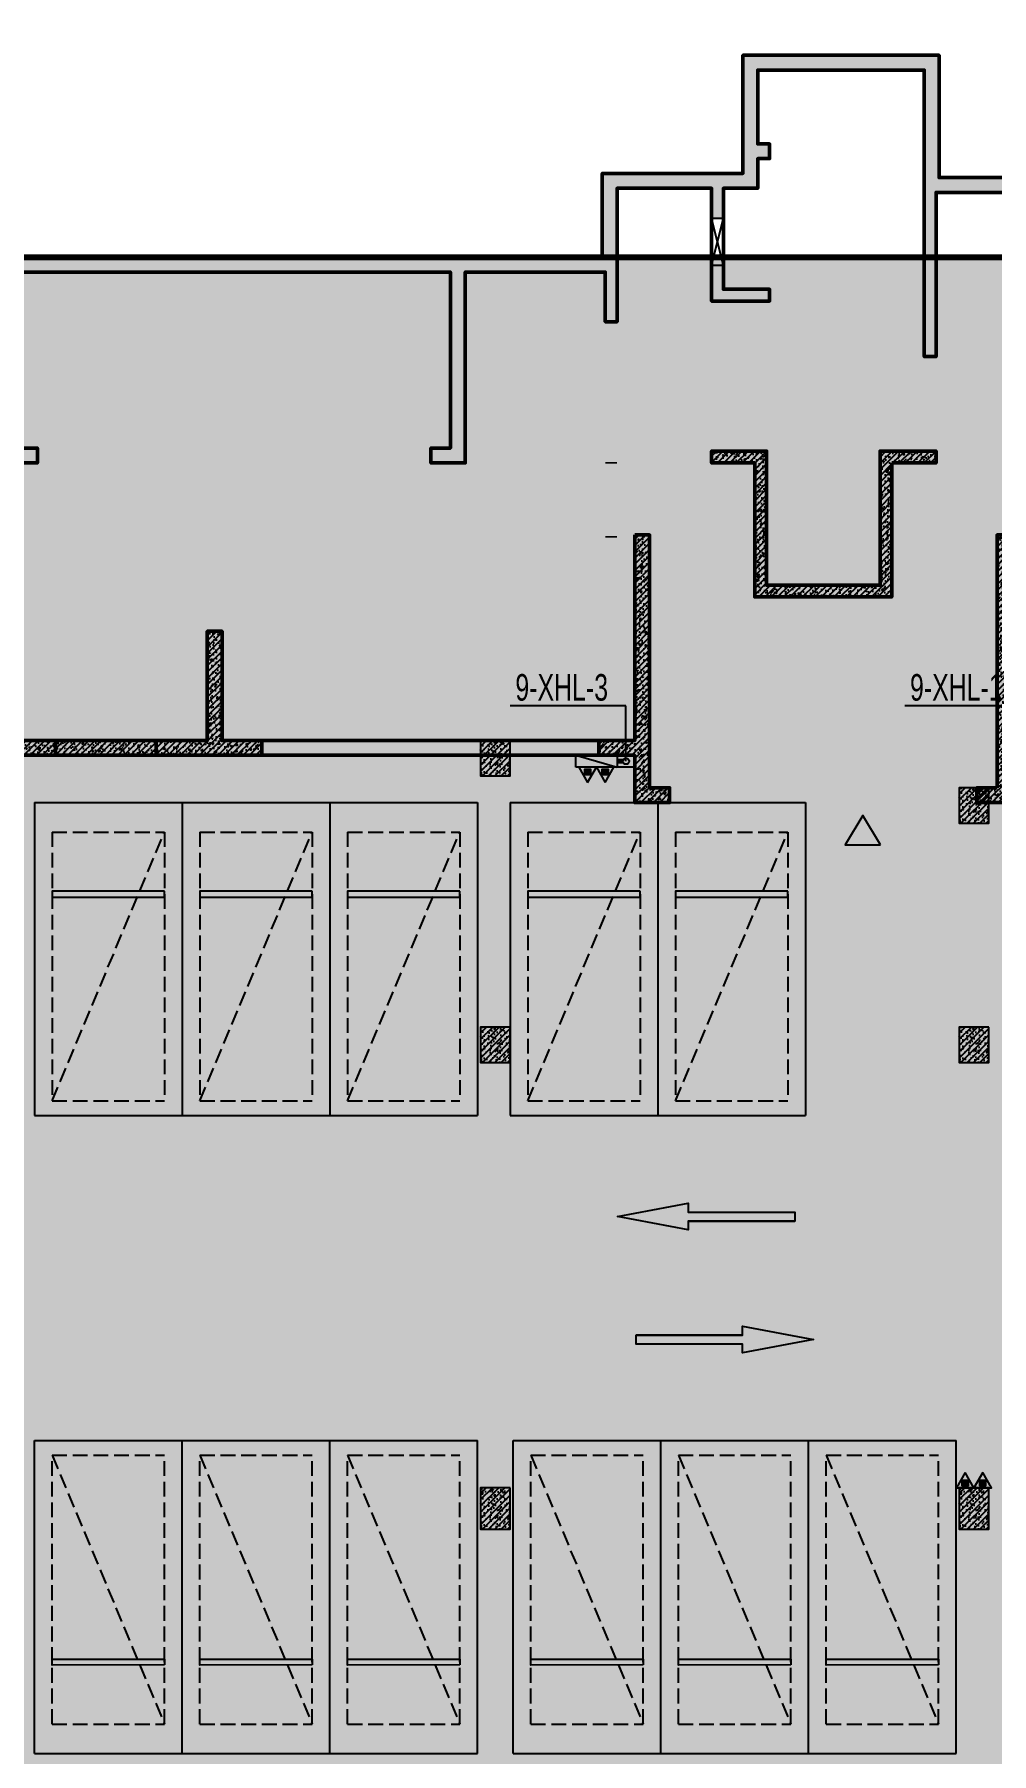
# Model space of a CAD drawing. Extents: x -1338203 to 1886333, y -530034 to 1031844.
# Drawn here: x 684905 to 701105, y -357747 to -328643 of the extents above; entities that cross this region are included whole.
import ezdxf

# ---------------------------------------------------------------- set-up
doc = ezdxf.new("R2010")
doc.units = 0
doc.header["$LTSCALE"] = 1000
doc.header["$MEASUREMENT"] = 0
doc.linetypes.add('A-001-平面B2$0$__DASH', pattern=[0.35, 0.25, -0.1])
for name, color, linetype in [('M13预留预埋-B2$0$0M-A-LD', 4, 'Continuous'), ('p-a-core', 1, 'Continuous'), ('p-a-regular', 5, 'Continuous'), ('S-13-柱墙B2_B1$0$0S-CW-HATCH', 251, 'Continuous'), ('S-13-柱墙B2_B1$0$0S-CW-HATCH-UP', 251, 'Continuous'), ('S-13-柱墙B2_B1$0$0S-S-HOLE', 55, 'Continuous'), ('S001地下二墙柱$0$S001地下二墙柱$0$0S-CC-LINE', 52, 'Continuous'), ('S001地下二墙柱$0$S001地下二墙柱$0$0S-CW-HATCH', 251, 'Continuous'), ('S001地下二墙柱$0$S001地下二墙柱$0$0S-CW-HATCH-UP', 251, 'Continuous'), ('中心线', 42, 'Continuous'), ('地面指向箭头', 7, 'Continuous'), ('负二层消火栓$0$负二层消火栓$0$0P-ACC-FH', 7, 'Continuous'), ('负二层消火栓$0$负二层消火栓$0$0P-DIM-FH', 3, 'Continuous'), ('负二层消火栓$0$负二层消火栓$0$0P-PIPE-FH', 1, 'Continuous'), ('负二层消火栓$0$负二层消火栓$0$0P-VPIPE-FH', 1, 'Continuous'), ('负二层消火栓$0$负二层消火栓$1$0P-EQUIP-FH', 7, 'Continuous')]:
    doc.layers.add(name, color=color, linetype=linetype)
doc.layers.add('p-a-regular-narrow', color=7, linetype='Continuous', true_color=0x9600ff)
doc.layers.add('p-h-walkable', color=7, linetype='Continuous', lineweight=70, true_color=0xf0f0f0)
doc.layers.add('S-13-柱墙B2_B1$0$0S-CW-LINE', color=7, linetype='Continuous', lineweight=50)
doc.styles.add('负二层消火栓$0$负二层消火栓$0$AAD-S', font='aad-s.shx', dxfattribs={"width": 0.7, "bigfont": 'aad-hztxt.shx'})
pattern_1 = [(45, (668506.606, -330656.82), (-53.03301, 53.03301), []), (50, (668506.6, -330656.82), (215.17805, -18.8256), [22.5, -247.5]), (355, (668506.6, -330656.82), (-41.6254, 225.6576), [18, -198]), (100.4514, (668524.54, -330658.39), (173.5528, 206.8319), [19.122, -210.3426]), (46.1842, (668506.6, -330596.82), (320.1723, -49.6557), [33.75, -371.25]), (96.6356, (668533.3, -330600.96), (280.3988, 292.2354), [28.683, -315.514]), (351.1842, (668506.6, -330596.82), (280.3986, 292.2356), [27, -297]), (21, (668536.6, -330611.82), (179.0721, -120.7857), [22.5, -247.5]), (326, (668536.6, -330611.82), (72.9946, 217.545), [18, -198]), (71.4514, (668551.53, -330621.88), (252.0668, 96.7591), [19.122, -210.3426]), (37.5, (668506.606, -330656.82), (3.64796, 99.86816), [0, -195.6, 0, -201, 0, -198.75]), (7.5, (668506.61, -330656.82), (78.92086, 118.3235), [0, -114.6, 0, -191.1, 0, -75.75]), (327.5, (668439.706, -330656.82), (160.14673, -6.76646), [0, -75, 0, -234, 0, -310.5]), (317.5, (668409.7, -330656.82), (174.95585, 30.0315), [0, -97.5, 0, -155.4, 0, -220.5])]

# ---------------------------------------------------------------- blocks, each defined once
blk = doc.blocks.new('M13预留预埋-B2')
at = {"layer": 'M13预留预埋-B2$0$0M-A-LD'}
for points in [[(26260, -6490, 0, 0, 0), (26260, -5240, 30, 30, 0), (26060, -5240, 0, 0, 0), (26060, -6490, 30, 30, 0), (26260, -6490, 30, 30, 0)], [(26810, -7310, 0, 0, 0), (28590, -7310, 30, 30, 0), (28590, -7510, 0, 0, 0), (26810, -7510, 30, 30, 0), (26810, -7310, 30, 30, 0)], [(30910, -7310, 0, 0, 0), (32690, -7310, 30, 30, 0), (32690, -7510, 0, 0, 0), (30910, -7510, 30, 30, 0), (30910, -7310, 30, 30, 0)]]:
    blk.add_lwpolyline(points, format="xyseb", dxfattribs=at)
blk = doc.blocks.new('M001-预留预埋B2')
blk.add_blockref('M13预留预埋-B2', (-97859, -167046))
blk = doc.blocks.new('负二层消火栓$0$负二层消火栓$1$$TwtSys$00000546')
h = blk.add_hatch()
h.set_pattern_fill('ANSI31', color=256, scale=200, style=0)
h.set_pattern_definition([(45, (-38543.802, -6670.83), (-17.67767, 17.67767), [])])
h.paths.add_polyline_path([(-65, 174), (65, 174), (65, 44), (-65, 44)])
for points in [[(0, 344), (-198, 0), (198, 0)], [(-65, 174), (65, 174), (65, 44), (-65, 44)]]:
    blk.add_lwpolyline(points, close=True)
blk = doc.blocks.new('负二层消火栓$0$负二层消火栓$0$$TwtSys$00000434')
for p, q in [((-0.5, 0.5), (-0.5, -0.5)), ((-0.5, -0.5), (0.5, 0.5)), ((0.5, 0.5), (-0.5, 0.5)), ((0.5, -0.5), (0.5, 0.5)), ((-0.5, -0.5), (0.5, -0.5))]:
    blk.add_line(p, q)
blk.add_solid([(0.5, -0.5), (0.5, 0.5), (-0.5, -0.5)])
blk = doc.blocks.new('负二层消火栓')
at = {"layer": '负二层消火栓$0$负二层消火栓$0$0P-ACC-FH'}
blk.add_lwpolyline([(-72298, -177436), (-72298, -177236), (-71299, -177236), (-71299, -177436)], close=True, dxfattribs=at)
at = {"layer": '负二层消火栓$0$负二层消火栓$0$0P-DIM-FH'}
for p, q in [((-71448, -176401, 800), (-73410, -176401, 800)), ((-71448, -177336, 800), (-71448, -176401, 800)), ((-64769, -176401), (-66731, -176401))]:
    blk.add_line(p, q, dxfattribs=at)
at = {"layer": '负二层消火栓$0$负二层消火栓$0$0P-PIPE-FH', "linetype": 'Continuous', "const_width": 82.5}
blk.add_lwpolyline([(-71501, -177336), (-71598, -177336)], dxfattribs=at)
at = {"layer": '负二层消火栓$0$负二层消火栓$0$0P-VPIPE-FH', "linetype": 'Continuous'}
blk.add_circle((-71448, -177336), 52.5, dxfattribs=at)
at = {"layer": '负二层消火栓$0$负二层消火栓$0$0P-ACC-FH', "xscale": -700, "yscale": 200, "zscale": 700, "rotation": 180}
blk.add_blockref('负二层消火栓$0$负二层消火栓$0$$TwtSys$00000434', (-71948, -177336), dxfattribs=at)
at = {"layer": '负二层消火栓$0$负二层消火栓$1$0P-EQUIP-FH', "xscale": 0.75, "yscale": 0.75, "zscale": 0.75, "rotation": 180}
for p in [(-72097, -177436, 800), (-71800, -177436, 800)]:
    blk.add_blockref('负二层消火栓$0$负二层消火栓$1$$TwtSys$00000546', p, dxfattribs=at)
at = {"layer": '负二层消火栓$0$负二层消火栓$1$0P-EQUIP-FH', "xscale": 0.75, "yscale": 0.75, "zscale": 0.75}
for p in [(-65708, -189636), (-65410, -189636)]:
    blk.add_blockref('负二层消火栓$0$负二层消火栓$1$$TwtSys$00000546', p, dxfattribs=at)
at = {"layer": '负二层消火栓$0$负二层消火栓$0$0P-DIM-FH', "color": 7, "style": '负二层消火栓$0$负二层消火栓$0$AAD-S', "width": 0.7}
for s, p in [('9-XHL-3', (-73320, -176311, 800)), ('9-XHL-1', (-66641, -176311))]:
    blk.add_text(s, height=450, dxfattribs=at).set_placement(p)
blk = doc.blocks.new('直行')
at = {"layer": '地面指向箭头'}
blk.add_hatch(color=251, dxfattribs=at).paths.add_polyline_path([(-29241, 4059962), (-29466, 4058762), (-29316, 4058762), (-29316, 4056961), (-29166, 4056961), (-29166, 4058762), (-29016, 4058762)])
at = {"layer": '地面指向箭头', "color": 251}
blk.add_lwpolyline([(-29316, 4058762), (-29316, 4056961), (-29316, 4058762), (-29316, 4058762), (-29466, 4058762), (-29241, 4059962), (-29016, 4058762), (-29166, 4058762), (-29166, 4056961), (-29316, 4056961), (-29316, 4056961)], dxfattribs=at)
blk = doc.blocks.new('A$C3d42903c')
at = {"layer": '中心线', "color": 251, "const_width": 150}
for points in [[(270849, 179542), (272849, 179542)], [(274849, 179542), (276849, 179542)], [(278849, 179542), (280849, 179542)], [(282849, 179542), (284849, 179542)], [(286544, 179542), (288544, 179542)]]:
    blk.add_lwpolyline(points, dxfattribs=at)
at = {"layer": '地面指向箭头', "color": 251}
for p, rotation in [((4342088, 209824), 90), ((-3774518, 149260), 270)]:
    blk.add_blockref('直行', p, dxfattribs=dict(at, rotation=rotation))
blk = doc.blocks.new('A$Cb720460c')
at = {"layer": '地面指向箭头'}
h = blk.add_hatch(color=251, dxfattribs=at)
h.dxf.hatch_style = 1
h.paths.add_polyline_path([(286580, 186874), (286280, 187374), (285980, 186874)])
at = {"layer": '地面指向箭头', "color": 251, "flags": 128}
blk.add_lwpolyline([(286580, 186874), (286280, 187374), (285980, 186874), (286580, 186874)], dxfattribs=at)

msp = doc.modelspace()

# ---------------------------------------------------------------- hatches: boundary and pattern name
at = {"layer": 'p-h-walkable', "ltscale": 0.002}
h = msp.add_hatch(color=256, dxfattribs=at)
h.dxf.hatch_style = 1
h.paths.add_polyline_path([(728556.4, -320761.3), (728556.4, -348211.5), (746356.3, -348211.5), (750916.3, -338175), (842896.3, -338175), (843211.3, -349155), (839116.3, -349155), (839116.3, -377051.5), (864906.4, -377051.5), (864906.4, -390806.6), (875856.3, -395571.5), (875856.3, -404751.5), (834560.3, -404751.5), (839142.7, -442064.3), (869465.2, -438340.4), (871163.2, -452166.5), (873704.1, -451854.5), (877328.6, -464960.4), (761876, -479139.1), (761132.9, -468418.3), (764950.6, -465209), (763252.8, -451384.3), (799242.4, -446964.4), (793807.3, -404751.5), (750756.3, -404751.5), (751556.3, -388855), (648066.6, -388604.4), (648066.6, -380374.4), (641016.6, -380374.4), (641512.3, -365348.2), (660006.6, -364574.4), (660306.6, -340846.8), (656406.6, -340846.8), (656406.6, -336396.8), (656656.4, -340532.4), (656406.4, -332417.4), (712156.4, -332417.4), (712080.9, -320761.3)])
at = {"layer": 'S-13-柱墙B2_B1$0$0S-CW-HATCH'}
h = msp.add_hatch(color=256, dxfattribs=at)
h.dxf.hatch_style = 1
h.paths.add_polyline_path([(656656.6, -339996.9), (656406.6, -339996.9), (656406.6, -340846.8), (660806.6, -340846.8), (660806.6, -340596.8), (660131.6, -340596.8), (660131.6, -338746.8), (659881.6, -338746.8), (659881.6, -340596.8), (656656.6, -340596.8)])
h.paths.add_polyline_path([(706116.4, -332416.8), (706116.4, -332666.8), (711906.6, -332666.8), (711906.6, -335646.8), (711556.6, -335646.8), (711556.6, -335896.8), (711906.6, -335896.8), (711906.6, -340846.8), (712156.6, -340846.8), (712156.6, -332416.8)])
h.paths.add_polyline_path([(696566.6, -332556.8), (696366.6, -332556.8), (696366.6, -333156.8), (697346.6, -333156.8), (697346.6, -332956.8), (696566.6, -332956.8)], flags=17)
h.paths.add_polyline_path([(696366.6, -331756.8), (696566.6, -331756.8), (696566.6, -331246.8), (697146.6, -331246.8), (697146.6, -330746.8), (697346.6, -330746.8), (697346.6, -330496.8), (697146.6, -330496.8), (697146.6, -329246.8), (699966.6, -329246.8), (699966.6, -334096.8), (700166.6, -334096.8), (700166.6, -331316.8), (701746.6, -331316.8), (701746.6, -333506.8), (701946.6, -333506.8), (701946.6, -332666.8), (704316.6, -332666.8), (704316.6, -335896.8), (704896.6, -335896.8), (704896.6, -335646.8), (704566.6, -335646.8), (704566.6, -332666.8), (705416.4, -332666.8), (705416.4, -332416.8), (701996.6, -332416.8), (701996.6, -331066.8), (700216.6, -331066.8), (700216.6, -328996.8), (696896.6, -328996.8), (696896.6, -330996.8), (694516.6, -330996.8), (694516.6, -332416.8), (683357.1, -332416.8), (683357.1, -332666.8), (683956.6, -332666.8), (683956.6, -335646.8), (683606.6, -335646.8), (683606.6, -335896.8), (684206.6, -335896.8), (684206.6, -332666.8), (684356.6, -332666.8), (684356.6, -335896.8), (684956.6, -335896.8), (684956.6, -335646.8), (684606.6, -335646.8), (684606.6, -332666.8), (691946.6, -332666.8), (691946.6, -335646.8), (691616.6, -335646.8), (691616.6, -335896.8), (692196.6, -335896.8), (692196.6, -332666.8), (694566.6, -332666.8), (694566.6, -333506.8), (694766.6, -333506.8), (694766.6, -331246.8), (696366.6, -331246.8)])
h.paths.add_polyline_path([(671996.6, -331756.8), (672196.6, -331756.8), (672196.6, -331246.8), (673796.6, -331246.8), (673796.6, -333506.8), (673996.6, -333506.8), (673996.6, -332666.8), (676366.6, -332666.8), (676366.6, -335896.8), (676946.6, -335896.8), (676946.6, -335646.8), (676616.6, -335646.8), (676616.6, -332666.8), (682557.1, -332666.8), (682557.1, -332416.8), (674046.6, -332416.8), (674046.6, -330996.8), (671666.6, -330996.8), (671666.6, -328996.8), (668346.6, -328996.8), (668346.6, -331066.8), (666566.6, -331066.8), (666566.6, -332416.8), (656406.6, -332416.8), (656406.6, -338896.9), (656656.6, -338896.9), (656656.6, -335896.8), (657006.6, -335896.8), (657006.6, -335646.8), (656656.6, -335646.8), (656656.6, -332666.8), (663996.6, -332666.8), (663996.6, -335646.8), (663666.6, -335646.8), (663666.6, -335896.8), (664246.6, -335896.8), (664246.6, -332666.8), (666616.6, -332666.8), (666616.6, -333506.8), (666816.6, -333506.8), (666816.6, -331316.8), (668396.6, -331316.8), (668396.6, -334096.8), (668596.6, -334096.8), (668596.6, -329246.8), (671416.6, -329246.8), (671416.6, -330496.8), (671216.6, -330496.8), (671216.6, -330746.8), (671416.6, -330746.8), (671416.6, -331246.8), (671996.6, -331246.8)])
h.paths.add_polyline_path([(672196.6, -332556.8), (671996.6, -332556.8), (671996.6, -332956.8), (671216.6, -332956.8), (671216.6, -333156.8), (672196.6, -333156.8)], flags=17)
h = msp.add_hatch(color=256, dxfattribs=at)
h.dxf.hatch_style = 1
h.paths.add_polyline_path([(699416.6, -335896.8), (700166.6, -335896.8), (700166.6, -335696.8), (699216.6, -335696.8), (699216.6, -337966.8), (697296.6, -337966.8), (697296.6, -335696.8), (696366.6, -335696.8), (696366.6, -335896.8), (697096.6, -335896.8), (697096.6, -338166.8), (699416.6, -338166.8)])
h = msp.add_hatch(color=256, dxfattribs=at)
h.dxf.hatch_style = 1
h.paths.add_polyline_path([(695066.6, -337116.8), (695066.6, -340596.8), (694457.3, -340596.8), (694457.3, -340846.8), (695066.6, -340846.8), (695066.6, -341646.8), (695656.6, -341646.8), (695656.6, -341396.8), (695316.6, -341396.8), (695316.6, -337116.8)])
h = msp.add_hatch(color=256, dxfattribs=at)
h.dxf.hatch_style = 1
h.paths.add_polyline_path([(701196.6, -341396.8), (700856.6, -341396.8), (700856.6, -341646.8), (701446.6, -341646.8), (701446.6, -340846.8), (702056.6, -340846.8), (702056.6, -340596.8), (701446.6, -340596.8), (701446.6, -337116.8), (701196.6, -337116.8)])
h = msp.add_hatch(color=256, dxfattribs=at)
h.dxf.hatch_style = 1
h.paths.add_polyline_path([(685261.6, -340596.8), (684606.6, -340596.8), (684606.6, -338266.8), (684356.6, -338266.8), (684356.6, -340596.8), (684206.6, -340596.8), (684206.6, -338266.8), (683956.6, -338266.8), (683956.6, -340596.8), (683306.6, -340596.8), (683306.6, -340846.8), (685261.6, -340846.8)])
h = msp.add_hatch(color=256, dxfattribs=at)
h.dxf.hatch_style = 1
h.paths.add_polyline_path([(686966.6, -340596.8), (687831.6, -340596.8), (687831.6, -338746.8), (688081.6, -338746.8), (688081.6, -340596.8), (688756.6, -340596.8), (688756.6, -340846.8), (686966.6, -340846.8)])
h = msp.add_hatch(color=256, dxfattribs=at)
h.dxf.hatch_style = 1
h.paths.add_polyline_path([(685261.6, -340596.8), (686966.6, -340596.8), (686966.6, -340846.8), (685261.6, -340846.8)])
h = msp.add_hatch(color=256, dxfattribs=at)
h.dxf.hatch_style = 1
h.paths.add_polyline_path([(688756.6, -340596.8), (694457.3, -340596.8), (694457.3, -340846.8), (688756.6, -340846.8)])
at = {"layer": 'S-13-柱墙B2_B1$0$0S-CW-HATCH-UP'}
h = msp.add_hatch(dxfattribs=at)
h.set_pattern_fill('钢筋混凝土', color=256, scale=30)
h.set_pattern_definition([(45, (668506.606, -330656.82), (-53.03301, 53.03301), []), (50, (668506.6, -330656.82), (215.17805, -18.82564), [22.5, -247.5]), (355, (668506.6, -330656.82), (-41.6254, 225.6576), [18, -198]), (100.4514, (668524.54, -330658.39), (173.5528, 206.8319), [19.1221, -210.3426]), (46.1842, (668506.6, -330596.82), (320.1723, -49.6557), [33.75, -371.25]), (96.6356, (668533.3, -330600.96), (280.3988, 292.2354), [28.683, -315.514]), (351.1842, (668506.6, -330596.82), (280.3986, 292.2356), [27, -297]), (21, (668536.6, -330611.82), (179.0721, -120.7857), [22.5, -247.5]), (326, (668536.6, -330611.82), (72.9946, 217.545), [18, -198]), (71.4514, (668551.53, -330621.88), (252.0668, 96.75915), [19.1221, -210.3426]), (37.5, (668506.606, -330656.82), (3.64796, 99.86816), [0, -195.6, 0, -201, 0, -198.75]), (7.5, (668506.61, -330656.82), (78.92086, 118.32351), [0, -114.6, 0, -191.1, 0, -75.75]), (327.5, (668439.706, -330656.82), (160.14673, -6.76646), [0, -75, 0, -234, 0, -310.5]), (317.5, (668409.7, -330656.82), (174.95585, 30.0315), [0, -97.5, 0, -155.4, 0, -220.5])])
h.paths.add_polyline_path([(656656.6, -339996.9), (656406.6, -339996.9), (656406.6, -340846.8), (660806.6, -340846.8), (660806.6, -340596.8), (660131.6, -340596.8), (660131.6, -338746.8), (659881.6, -338746.8), (659881.6, -340596.8), (656656.6, -340596.8)])
h.paths.add_polyline_path([(706116.4, -332416.8), (706116.4, -332666.8), (711906.6, -332666.8), (711906.6, -335646.8), (711556.6, -335646.8), (711556.6, -335896.8), (711906.6, -335896.8), (711906.6, -340846.8), (712156.6, -340846.8), (712156.6, -332416.8)])
h.paths.add_polyline_path([(696566.6, -332556.8), (696366.6, -332556.8), (696366.6, -333156.8), (697346.6, -333156.8), (697346.6, -332956.8), (696566.6, -332956.8)], flags=17)
h.paths.add_polyline_path([(696366.6, -331756.8), (696566.6, -331756.8), (696566.6, -331246.8), (697146.6, -331246.8), (697146.6, -330746.8), (697346.6, -330746.8), (697346.6, -330496.8), (697146.6, -330496.8), (697146.6, -329246.8), (699966.6, -329246.8), (699966.6, -334096.8), (700166.6, -334096.8), (700166.6, -331316.8), (701746.6, -331316.8), (701746.6, -333506.8), (701946.6, -333506.8), (701946.6, -332666.8), (704316.6, -332666.8), (704316.6, -335896.8), (704896.6, -335896.8), (704896.6, -335646.8), (704566.6, -335646.8), (704566.6, -332666.8), (705416.4, -332666.8), (705416.4, -332416.8), (701996.6, -332416.8), (701996.6, -331066.8), (700216.6, -331066.8), (700216.6, -328996.8), (696896.6, -328996.8), (696896.6, -330996.8), (694516.6, -330996.8), (694516.6, -332416.8), (683357.1, -332416.8), (683357.1, -332666.8), (683956.6, -332666.8), (683956.6, -335646.8), (683606.6, -335646.8), (683606.6, -335896.8), (684206.6, -335896.8), (684206.6, -332666.8), (684356.6, -332666.8), (684356.6, -335896.8), (684956.6, -335896.8), (684956.6, -335646.8), (684606.6, -335646.8), (684606.6, -332666.8), (691946.6, -332666.8), (691946.6, -335646.8), (691616.6, -335646.8), (691616.6, -335896.8), (692196.6, -335896.8), (692196.6, -332666.8), (694566.6, -332666.8), (694566.6, -333506.8), (694766.6, -333506.8), (694766.6, -331246.8), (696366.6, -331246.8)])
h.paths.add_polyline_path([(671996.6, -331756.8), (672196.6, -331756.8), (672196.6, -331246.8), (673796.6, -331246.8), (673796.6, -333506.8), (673996.6, -333506.8), (673996.6, -332666.8), (676366.6, -332666.8), (676366.6, -335896.8), (676946.6, -335896.8), (676946.6, -335646.8), (676616.6, -335646.8), (676616.6, -332666.8), (682557.1, -332666.8), (682557.1, -332416.8), (674046.6, -332416.8), (674046.6, -330996.8), (671666.6, -330996.8), (671666.6, -328996.8), (668346.6, -328996.8), (668346.6, -331066.8), (666566.6, -331066.8), (666566.6, -332416.8), (656406.6, -332416.8), (656406.6, -338896.9), (656656.6, -338896.9), (656656.6, -335896.8), (657006.6, -335896.8), (657006.6, -335646.8), (656656.6, -335646.8), (656656.6, -332666.8), (663996.6, -332666.8), (663996.6, -335646.8), (663666.6, -335646.8), (663666.6, -335896.8), (664246.6, -335896.8), (664246.6, -332666.8), (666616.6, -332666.8), (666616.6, -333506.8), (666816.6, -333506.8), (666816.6, -331316.8), (668396.6, -331316.8), (668396.6, -334096.8), (668596.6, -334096.8), (668596.6, -329246.8), (671416.6, -329246.8), (671416.6, -330496.8), (671216.6, -330496.8), (671216.6, -330746.8), (671416.6, -330746.8), (671416.6, -331246.8), (671996.6, -331246.8)])
h.paths.add_polyline_path([(672196.6, -332556.8), (671996.6, -332556.8), (671996.6, -332956.8), (671216.6, -332956.8), (671216.6, -333156.8), (672196.6, -333156.8)], flags=17)
h = msp.add_hatch(dxfattribs=at)
h.set_pattern_fill('钢筋混凝土', color=256, scale=30)
h.set_pattern_definition(pattern_1)
h.paths.add_polyline_path([(699416.6, -335896.8), (700166.6, -335896.8), (700166.6, -335696.8), (699216.6, -335696.8), (699216.6, -337966.8), (697296.6, -337966.8), (697296.6, -335696.8), (696366.6, -335696.8), (696366.6, -335896.8), (697096.6, -335896.8), (697096.6, -338166.8), (699416.6, -338166.8)])
h = msp.add_hatch(dxfattribs=at)
h.set_pattern_fill('钢筋混凝土', color=256, scale=30)
h.set_pattern_definition(pattern_1)
h.paths.add_polyline_path([(695066.6, -337116.8), (695066.6, -340596.8), (694457.3, -340596.8), (694457.3, -340846.8), (695066.6, -340846.8), (695066.6, -341646.8), (695656.6, -341646.8), (695656.6, -341396.8), (695316.6, -341396.8), (695316.6, -337116.8)])
h = msp.add_hatch(dxfattribs=at)
h.set_pattern_fill('钢筋混凝土', color=256, scale=30)
h.set_pattern_definition(pattern_1)
h.paths.add_polyline_path([(701196.6, -341396.8), (700856.6, -341396.8), (700856.6, -341646.8), (701446.6, -341646.8), (701446.6, -340846.8), (702056.6, -340846.8), (702056.6, -340596.8), (701446.6, -340596.8), (701446.6, -337116.8), (701196.6, -337116.8)])
h = msp.add_hatch(dxfattribs=at)
h.set_pattern_fill('钢筋混凝土', color=256, scale=30)
h.set_pattern_definition(pattern_1)
h.paths.add_polyline_path([(685261.6, -340596.8), (684606.6, -340596.8), (684606.6, -338266.8), (684356.6, -338266.8), (684356.6, -340596.8), (684206.6, -340596.8), (684206.6, -338266.8), (683956.6, -338266.8), (683956.6, -340596.8), (683306.6, -340596.8), (683306.6, -340846.8), (685261.6, -340846.8)])
h = msp.add_hatch(dxfattribs=at)
h.set_pattern_fill('钢筋混凝土', color=256, scale=30)
h.set_pattern_definition(pattern_1)
h.paths.add_polyline_path([(686966.6, -340596.8), (687831.6, -340596.8), (687831.6, -338746.8), (688081.6, -338746.8), (688081.6, -340596.8), (688756.6, -340596.8), (688756.6, -340846.8), (686966.6, -340846.8)])
h = msp.add_hatch(dxfattribs=at)
h.set_pattern_fill('钢筋混凝土', color=256, scale=30)
h.set_pattern_definition(pattern_1)
h.paths.add_polyline_path([(685261.6, -340596.8), (686966.6, -340596.8), (686966.6, -340846.8), (685261.6, -340846.8)])
h = msp.add_hatch(dxfattribs=at)
h.set_pattern_fill('钢筋混凝土', color=256, scale=30)
h.set_pattern_definition(pattern_1)
h.paths.add_polyline_path([(688756.6, -340596.8), (694457.3, -340596.8), (694457.3, -340846.8), (688756.6, -340846.8)])
at = {"layer": 'S001地下二墙柱$0$S001地下二墙柱$0$0S-CW-HATCH'}
h = msp.add_hatch(color=256, dxfattribs=at)
h.dxf.hatch_style = 1
h.paths.add_polyline_path([(692956.6, -340596.8), (692456.6, -340596.8), (692456.6, -341196.8), (692956.6, -341196.8)])
h = msp.add_hatch(color=256, dxfattribs=at)
h.dxf.hatch_style = 1
h.paths.add_polyline_path([(701056.6, -341396.8), (700556.6, -341396.8), (700556.6, -341996.8), (701056.6, -341996.8)])
h = msp.add_hatch(color=256, dxfattribs=at)
h.dxf.hatch_style = 1
h.paths.add_polyline_path([(692956.6, -345446.8), (692456.6, -345446.8), (692456.6, -346046.8), (692956.6, -346046.8)])
h = msp.add_hatch(color=256, dxfattribs=at)
h.dxf.hatch_style = 1
h.paths.add_polyline_path([(701056.6, -345446.8), (700556.6, -345446.8), (700556.6, -346046.8), (701056.6, -346046.8)])
h = msp.add_hatch(color=256, dxfattribs=at)
h.dxf.hatch_style = 1
h.paths.add_polyline_path([(692956.6, -353246.8), (692456.6, -353246.8), (692456.6, -353946.8), (692956.6, -353946.8)])
h = msp.add_hatch(color=256, dxfattribs=at)
h.dxf.hatch_style = 1
h.paths.add_polyline_path([(701056.6, -353246.8), (700556.6, -353246.8), (700556.6, -353946.8), (701056.6, -353946.8)])
at = {"layer": 'S001地下二墙柱$0$S001地下二墙柱$0$0S-CW-HATCH-UP'}
h = msp.add_hatch(dxfattribs=at)
h.set_pattern_fill('钢筋混凝土', color=256, scale=30)
h.set_pattern_definition([(45, (725267.34, -331645.09), (-53.03301, 53.03301), []), (50, (725267.34, -331645.09), (215.1781, -18.8256), [22.5, -247.5]), (355, (725267.34, -331645.1), (-41.6254, 225.6576), [18, -198]), (100.4514, (725285.27, -331646.66), (173.5528, 206.8319), [19.122, -210.3426]), (46.1842, (725267.34, -331585.1), (320.1723, -49.6557), [33.75, -371.25]), (96.6356, (725294.02, -331589.23), (280.3988, 292.2354), [28.683, -315.514]), (351.1842, (725267.34, -331585.1), (280.3986, 292.2356), [27, -297]), (21, (725297.34, -331600.09), (179.0721, -120.7857), [22.5, -247.5]), (326, (725297.34, -331600.1), (72.9946, 217.545), [18, -198]), (71.4514, (725312.26, -331610.16), (252.0668, 96.7591), [19.122, -210.3426]), (37.5, (725267.34, -331645.09), (3.64796, 99.86816), [0, -195.6, 0, -201, 0, -198.75]), (7.5, (725267.34, -331645.09), (78.92086, 118.3235), [0, -114.6, 0, -191.1, 0, -75.75]), (327.5, (725200.44, -331645.09), (160.14673, -6.76646), [0, -75, 0, -234, 0, -310.5]), (317.5, (725170.44, -331645.09), (174.95585, 30.0315), [0, -97.5, 0, -155.4, 0, -220.5])])
h.paths.add_polyline_path([(692956.6, -340596.8), (692456.6, -340596.8), (692456.6, -341196.8), (692956.6, -341196.8)])
h = msp.add_hatch(dxfattribs=at)
h.set_pattern_fill('钢筋混凝土', color=256, scale=30)
h.set_pattern_definition([(45, (733367.34, -332445.09), (-53.03301, 53.03301), []), (50, (733367.34, -332445.09), (215.1781, -18.8256), [22.5, -247.5]), (355, (733367.34, -332445.1), (-41.6254, 225.6576), [18, -198]), (100.4514, (733385.27, -332446.66), (173.5528, 206.8319), [19.122, -210.3426]), (46.1842, (733367.34, -332385.1), (320.1723, -49.6557), [33.75, -371.25]), (96.6356, (733394.02, -332389.23), (280.3988, 292.2354), [28.683, -315.514]), (351.1842, (733367.34, -332385.1), (280.3986, 292.2356), [27, -297]), (21, (733397.34, -332400.09), (179.0721, -120.7857), [22.5, -247.5]), (326, (733397.34, -332400.1), (72.9946, 217.545), [18, -198]), (71.4514, (733412.26, -332410.16), (252.0668, 96.7591), [19.122, -210.3426]), (37.5, (733367.34, -332445.09), (3.64796, 99.86816), [0, -195.6, 0, -201, 0, -198.75]), (7.5, (733367.34, -332445.09), (78.92086, 118.3235), [0, -114.6, 0, -191.1, 0, -75.75]), (327.5, (733300.44, -332445.09), (160.14673, -6.76646), [0, -75, 0, -234, 0, -310.5]), (317.5, (733270.44, -332445.09), (174.95585, 30.0315), [0, -97.5, 0, -155.4, 0, -220.5])])
h.paths.add_polyline_path([(701056.6, -341396.8), (700556.6, -341396.8), (700556.6, -341996.8), (701056.6, -341996.8)])
h = msp.add_hatch(dxfattribs=at)
h.set_pattern_fill('钢筋混凝土', color=256, scale=30)
h.set_pattern_definition([(45, (725267.34, -336495.09), (-53.03301, 53.03301), []), (50, (725267.34, -336495.09), (215.1781, -18.8256), [22.5, -247.5]), (355, (725267.34, -336495.1), (-41.6254, 225.6576), [18, -198]), (100.4514, (725285.27, -336496.66), (173.5528, 206.8319), [19.122, -210.3426]), (46.1842, (725267.34, -336435.1), (320.1723, -49.6557), [33.75, -371.25]), (96.6356, (725294.02, -336439.23), (280.3988, 292.2354), [28.683, -315.514]), (351.1842, (725267.34, -336435.1), (280.3986, 292.2356), [27, -297]), (21, (725297.34, -336450.09), (179.0721, -120.7857), [22.5, -247.5]), (326, (725297.34, -336450.1), (72.9946, 217.545), [18, -198]), (71.4514, (725312.26, -336460.16), (252.0668, 96.7591), [19.122, -210.3426]), (37.5, (725267.34, -336495.09), (3.64796, 99.86816), [0, -195.6, 0, -201, 0, -198.75]), (7.5, (725267.34, -336495.09), (78.92086, 118.3235), [0, -114.6, 0, -191.1, 0, -75.75]), (327.5, (725200.44, -336495.09), (160.14673, -6.76646), [0, -75, 0, -234, 0, -310.5]), (317.5, (725170.44, -336495.09), (174.95585, 30.0315), [0, -97.5, 0, -155.4, 0, -220.5])])
h.paths.add_polyline_path([(692956.6, -345446.8), (692456.6, -345446.8), (692456.6, -346046.8), (692956.6, -346046.8)])
h = msp.add_hatch(dxfattribs=at)
h.set_pattern_fill('钢筋混凝土', color=256, scale=30)
h.set_pattern_definition([(45, (733367.34, -336495.09), (-53.03301, 53.03301), []), (50, (733367.34, -336495.09), (215.1781, -18.8256), [22.5, -247.5]), (355, (733367.34, -336495.1), (-41.6254, 225.6576), [18, -198]), (100.4514, (733385.27, -336496.66), (173.5528, 206.8319), [19.122, -210.3426]), (46.1842, (733367.34, -336435.1), (320.1723, -49.6557), [33.75, -371.25]), (96.6356, (733394.02, -336439.23), (280.3988, 292.2354), [28.683, -315.514]), (351.1842, (733367.34, -336435.1), (280.3986, 292.2356), [27, -297]), (21, (733397.34, -336450.09), (179.0721, -120.7857), [22.5, -247.5]), (326, (733397.34, -336450.1), (72.9946, 217.545), [18, -198]), (71.4514, (733412.26, -336460.16), (252.0668, 96.7591), [19.122, -210.3426]), (37.5, (733367.34, -336495.09), (3.64796, 99.86816), [0, -195.6, 0, -201, 0, -198.75]), (7.5, (733367.34, -336495.09), (78.92086, 118.3235), [0, -114.6, 0, -191.1, 0, -75.75]), (327.5, (733300.44, -336495.09), (160.14673, -6.76646), [0, -75, 0, -234, 0, -310.5]), (317.5, (733270.44, -336495.09), (174.95585, 30.0315), [0, -97.5, 0, -155.4, 0, -220.5])])
h.paths.add_polyline_path([(701056.6, -345446.8), (700556.6, -345446.8), (700556.6, -346046.8), (701056.6, -346046.8)])
h = msp.add_hatch(dxfattribs=at)
h.set_pattern_fill('钢筋混凝土', color=256, scale=30)
h.set_pattern_definition([(45, (725267.34, -344395.09), (-53.03301, 53.03301), []), (50, (725267.34, -344395.09), (215.1781, -18.8256), [22.5, -247.5]), (355, (725267.34, -344395.1), (-41.6254, 225.6576), [18, -198]), (100.4514, (725285.27, -344396.66), (173.5528, 206.8319), [19.122, -210.3426]), (46.1842, (725267.34, -344335.1), (320.1723, -49.6557), [33.75, -371.25]), (96.6356, (725294.02, -344339.23), (280.3988, 292.2354), [28.683, -315.514]), (351.1842, (725267.34, -344335.1), (280.3986, 292.2356), [27, -297]), (21, (725297.34, -344350.09), (179.0721, -120.7857), [22.5, -247.5]), (326, (725297.34, -344350.1), (72.9946, 217.545), [18, -198]), (71.4514, (725312.26, -344360.16), (252.0668, 96.7591), [19.122, -210.3426]), (37.5, (725267.34, -344395.09), (3.64796, 99.86816), [0, -195.6, 0, -201, 0, -198.75]), (7.5, (725267.34, -344395.09), (78.92086, 118.3235), [0, -114.6, 0, -191.1, 0, -75.75]), (327.5, (725200.44, -344395.09), (160.14673, -6.76646), [0, -75, 0, -234, 0, -310.5]), (317.5, (725170.44, -344395.09), (174.95585, 30.0315), [0, -97.5, 0, -155.4, 0, -220.5])])
h.paths.add_polyline_path([(692956.6, -353246.8), (692456.6, -353246.8), (692456.6, -353946.8), (692956.6, -353946.8)])
h = msp.add_hatch(dxfattribs=at)
h.set_pattern_fill('钢筋混凝土', color=256, scale=30)
h.set_pattern_definition([(45, (733367.34, -344395.09), (-53.03301, 53.03301), []), (50, (733367.34, -344395.09), (215.1781, -18.8256), [22.5, -247.5]), (355, (733367.34, -344395.1), (-41.6254, 225.6576), [18, -198]), (100.4514, (733385.27, -344396.66), (173.5528, 206.8319), [19.122, -210.3426]), (46.1842, (733367.34, -344335.1), (320.1723, -49.6557), [33.75, -371.25]), (96.6356, (733394.02, -344339.23), (280.3988, 292.2354), [28.683, -315.514]), (351.1842, (733367.34, -344335.1), (280.3986, 292.2356), [27, -297]), (21, (733397.34, -344350.09), (179.0721, -120.7857), [22.5, -247.5]), (326, (733397.34, -344350.1), (72.9946, 217.545), [18, -198]), (71.4514, (733412.26, -344360.16), (252.0668, 96.7591), [19.122, -210.3426]), (37.5, (733367.34, -344395.09), (3.64796, 99.86816), [0, -195.6, 0, -201, 0, -198.75]), (7.5, (733367.34, -344395.09), (78.92086, 118.3235), [0, -114.6, 0, -191.1, 0, -75.75]), (327.5, (733300.44, -344395.09), (160.14673, -6.76646), [0, -75, 0, -234, 0, -310.5]), (317.5, (733270.44, -344395.09), (174.95585, 30.0315), [0, -97.5, 0, -155.4, 0, -220.5])])
h.paths.add_polyline_path([(701056.6, -353246.8), (700556.6, -353246.8), (700556.6, -353946.8), (701056.6, -353946.8)])

# ---------------------------------------------------------------- linework, layer by layer
for p, q in [((684906.9, -341646.5), (684906.4, -346946.5)), ((684906.9, -341646.5), (687406.9, -341646.8)), ((687406.9, -341646.5), (687406.4, -346946.5)), ((687406.9, -341646.8), (687406.4, -346946.8)), ((687406.9, -341646.5), (689906.9, -341646.8)), ((689906.9, -341646.5), (689906.4, -346946.5)), ((689906.9, -341646.8), (689906.4, -346946.8)), ((689906.9, -341646.5), (692406.9, -341646.8)), ((692406.9, -341646.8), (692406.4, -346946.8)), ((692956.9, -341646.5), (692956.4, -346946.5)), ((692956.9, -341646.5), (695456.9, -341646.8)), ((695456.9, -341646.5), (695456.4, -346946.5)), ((695456.9, -341646.8), (695456.4, -346946.8)), ((695456.9, -341646.5), (697956.9, -341646.8)), ((697956.9, -341646.8), (697956.4, -346946.8)), ((684906.4, -346946.5), (687406.4, -346946.8)), ((687406.4, -346946.5), (689906.4, -346946.8)), ((689906.4, -346946.5), (692406.4, -346946.8)), ((692956.4, -346946.5), (695456.4, -346946.8)), ((695456.4, -346946.5), (697956.4, -346946.8)), ((684906.4, -352446.5), (687406.4, -352446.3)), ((684906.9, -357746.5), (684906.4, -352446.5)), ((687406.9, -357746.3), (687406.4, -352446.3)), ((687406.4, -352446.5), (689906.4, -352446.3)), ((687406.9, -357746.5), (687406.4, -352446.5)), ((689906.9, -357746.3), (689906.4, -352446.3)), ((689906.4, -352446.5), (692406.4, -352446.3)), ((689906.9, -357746.5), (689906.4, -352446.5)), ((692406.9, -357746.3), (692406.4, -352446.3)), ((693006.4, -352446.5), (695506.4, -352446.3)), ((693006.9, -357746.5), (693006.4, -352446.5)), ((695506.9, -357746.3), (695506.4, -352446.3)), ((695506.4, -352446.5), (698006.4, -352446.3)), ((695506.9, -357746.5), (695506.4, -352446.5)), ((698006.9, -357746.3), (698006.4, -352446.3)), ((698006.4, -352446.5), (700506.4, -352446.3)), ((698006.9, -357746.5), (698006.4, -352446.5)), ((700506.9, -357746.3), (700506.4, -352446.3)), ((684906.9, -357746.5), (687406.9, -357746.3)), ((687406.9, -357746.5), (689906.9, -357746.3)), ((689906.9, -357746.5), (692406.9, -357746.3)), ((693006.9, -357746.5), (695506.9, -357746.3)), ((695506.9, -357746.5), (698006.9, -357746.3)), ((698006.9, -357746.5), (700506.9, -357746.3))]:
    msp.add_line(p, q)
at = {"linetype": 'A-001-平面B2$0$__DASH'}
for p, q in [((685206.8, -342146.5), (685206.4, -346696.5)), ((685206.8, -342146.5), (687106.8, -342146.7)), ((687106.8, -342146.7), (687106.4, -346696.7)), ((687706.8, -342146.5), (687706.4, -346696.5)), ((687706.8, -342146.5), (689606.8, -342146.7)), ((689606.8, -342146.7), (689606.4, -346696.7)), ((690206.8, -342146.5), (690206.4, -346696.5)), ((690206.8, -342146.5), (692106.8, -342146.7)), ((692106.8, -342146.7), (692106.4, -346696.7)), ((693256.8, -342146.5), (693256.4, -346696.5)), ((693256.8, -342146.5), (695156.8, -342146.7)), ((695156.8, -342146.7), (695156.4, -346696.7)), ((695756.8, -342146.5), (695756.4, -346696.5)), ((695756.8, -342146.5), (697656.8, -342146.7)), ((697656.8, -342146.7), (697656.4, -346696.7)), ((685206.4, -346696.5), (687106.4, -346696.7)), ((687706.4, -346696.5), (689606.4, -346696.7)), ((690206.4, -346696.5), (692106.4, -346696.7)), ((693256.4, -346696.5), (695156.4, -346696.7)), ((695756.4, -346696.5), (697656.4, -346696.7)), ((685206.4, -352696.5), (687106.4, -352696.3)), ((685206.8, -357246.5), (685206.4, -352696.5)), ((687106.8, -357246.3), (687106.4, -352696.3)), ((687706.4, -352696.5), (689606.4, -352696.3)), ((687706.8, -357246.5), (687706.4, -352696.5)), ((689606.8, -357246.3), (689606.4, -352696.3)), ((690206.4, -352696.5), (692106.4, -352696.3)), ((690206.8, -357246.5), (690206.4, -352696.5)), ((692106.8, -357246.3), (692106.4, -352696.3)), ((693306.4, -352696.5), (695206.4, -352696.3)), ((693306.8, -357246.5), (693306.4, -352696.5)), ((695206.8, -357246.3), (695206.4, -352696.3)), ((695806.4, -352696.5), (697706.4, -352696.3)), ((695806.8, -357246.5), (695806.4, -352696.5)), ((697706.8, -357246.3), (697706.4, -352696.3)), ((698306.4, -352696.5), (700206.4, -352696.3)), ((698306.8, -357246.5), (698306.4, -352696.5)), ((700206.8, -357246.3), (700206.4, -352696.3)), ((685206.8, -357246.5), (687106.8, -357246.3)), ((687706.8, -357246.5), (689606.8, -357246.3)), ((690206.8, -357246.5), (692106.8, -357246.3)), ((693306.8, -357246.5), (695206.8, -357246.3)), ((695806.8, -357246.5), (697706.8, -357246.3)), ((698306.8, -357246.5), (700206.8, -357246.3))]:
    msp.add_line(p, q, dxfattribs=at)
for points in [[(685206.4, -346696.5), (687106.8, -342146.7)], [(687706.4, -346696.5), (689606.8, -342146.7)], [(690206.4, -346696.5), (692106.8, -342146.7)], [(693256.4, -346696.5), (695156.8, -342146.7)], [(695756.4, -346696.5), (697656.8, -342146.7)], [(685206.4, -352696.5), (687106.8, -357246.3)], [(687706.4, -352696.5), (689606.8, -357246.3)], [(690206.4, -352696.5), (692106.8, -357246.3)], [(693306.4, -352696.5), (695206.8, -357246.3)], [(695806.4, -352696.5), (697706.8, -357246.3)], [(698306.4, -352696.5), (700206.8, -357246.3)]]:
    msp.add_lwpolyline(points, dxfattribs=at)
for points in [[(687106.7, -343146.7), (685206.7, -343146.5), (685206.7, -343246.5), (687106.7, -343246.7)], [(689606.7, -343146.7), (687706.7, -343146.5), (687706.7, -343246.5), (689606.7, -343246.7)], [(692106.7, -343146.7), (690206.7, -343146.5), (690206.7, -343246.5), (692106.7, -343246.7)], [(695156.7, -343146.7), (693256.7, -343146.5), (693256.7, -343246.5), (695156.7, -343246.7)], [(697656.7, -343146.7), (695756.7, -343146.5), (695756.7, -343246.5), (697656.7, -343246.7)], [(687106.7, -356246.3), (685206.7, -356246.5), (685206.7, -356146.5), (687106.7, -356146.3)], [(689606.7, -356246.3), (687706.7, -356246.5), (687706.7, -356146.5), (689606.7, -356146.3)], [(692106.7, -356246.3), (690206.7, -356246.5), (690206.7, -356146.5), (692106.7, -356146.3)], [(695206.7, -356246.3), (693306.7, -356246.5), (693306.7, -356146.5), (695206.7, -356146.3)], [(697706.7, -356246.3), (695806.7, -356246.5), (695806.7, -356146.5), (697706.7, -356146.3)], [(700206.7, -356246.3), (698306.7, -356246.5), (698306.7, -356146.5), (700206.7, -356146.3)]]:
    msp.add_lwpolyline(points, close=True)
at = {"layer": 'p-a-core', "color": 3, "ltscale": 0.002, "const_width": 1000, "elevation": -83050}
msp.add_lwpolyline([(698259.8, -333684.4), (698259.8, -335484.4)], dxfattribs=at)
at = {"layer": 'p-a-core', "ltscale": 0.002, "const_width": 1000, "elevation": -83050}
msp.add_lwpolyline([(698259.8, -336122.4), (698259.8, -337922.4)], dxfattribs=at)
at = {"layer": 'p-a-regular', "ltscale": 0.002, "const_width": 1000}
for points in [[(686156.4, -346696.6), (686156.8, -342146.6)], [(691156.4, -346696.6), (691156.8, -342146.6)], [(694206.4, -346696.6), (694206.8, -342146.6)], [(696706.4, -346696.6), (696706.8, -342146.6)], [(686156.4, -352696.4), (686156.8, -357246.4)], [(691156.4, -352696.4), (691156.8, -357246.4)], [(694256.4, -352696.4), (694256.8, -357246.4)], [(699256.4, -352696.4), (699256.8, -357246.4)]]:
    msp.add_lwpolyline(points, dxfattribs=at)
at = {"layer": 'p-a-regular-narrow', "ltscale": 0.002, "const_width": 1000}
for points in [[(688656.4, -346696.6), (688656.8, -342146.6)], [(688656.4, -352696.4), (688656.8, -357246.4)], [(696756.4, -352696.4), (696756.8, -357246.4)]]:
    msp.add_lwpolyline(points, dxfattribs=at)
at = {"layer": 'p-h-walkable', "ltscale": 0.002, "const_width": 100, "elevation": -83050}
msp.add_lwpolyline([(751556.3, -388855), (648066.6, -388604.4), (648066.6, -380374.4), (641016.6, -380374.4), (641512.3, -365348.2), (660006.6, -364574.4), (660306.6, -340846.8), (656406.6, -340846.8), (656406.6, -336396.8), (656656.4, -340532.4), (656406.4, -332417.4), (712156.4, -332417.4), (712080.9, -320761.3), (728556.4, -320761.3), (728556.4, -348211.5), (746356.3, -348211.5)], dxfattribs=at)
at = {"layer": 'S-13-柱墙B2_B1$0$0S-CW-LINE'}
for points in [[(701996.6, -331066.8), (700216.6, -331066.8), (700216.6, -328996.8), (696896.6, -328996.8), (696896.6, -330996.8), (694516.6, -330996.8), (694516.6, -332416.8), (674046.6, -332416.8), (674046.6, -330996.8), (671666.6, -330996.8), (671666.6, -328996.8), (668346.6, -328996.8), (668346.6, -331066.8), (666566.6, -331066.8)], [(684606.6, -332666.8), (691946.6, -332666.8), (691946.6, -335646.8), (691616.6, -335646.8), (691616.6, -335896.8), (692196.6, -335896.8), (692196.6, -332666.8), (694566.6, -332666.8), (694566.6, -333506.8), (694766.6, -333506.8), (694766.6, -331246.8), (696366.6, -331246.8), (696366.6, -333156.8), (697346.6, -333156.8), (697346.6, -332956.8), (696566.6, -332956.8), (696566.6, -331246.8), (697146.6, -331246.8), (697146.6, -330746.8), (697346.6, -330746.8), (697346.6, -330496.8), (697146.6, -330496.8), (697146.6, -329246.8), (699966.6, -329246.8), (699966.6, -334096.8), (700166.6, -334096.8), (700166.6, -331316.8), (701746.6, -331316.8)], [(684356.6, -335896.8), (684956.6, -335896.8), (684956.6, -335646.8), (684606.6, -335646.8)]]:
    msp.add_lwpolyline(points, dxfattribs=at)
for points in [[(699416.6, -335896.8), (700166.6, -335896.8), (700166.6, -335696.8), (699216.6, -335696.8), (699216.6, -337966.8), (697296.6, -337966.8), (697296.6, -335696.8), (696366.6, -335696.8), (696366.6, -335896.8), (697096.6, -335896.8), (697096.6, -338166.8), (699416.6, -338166.8)], [(695066.6, -337116.8), (695066.6, -340596.8), (694457.3, -340596.8), (694457.3, -340846.8), (695066.6, -340846.8), (695066.6, -341646.8), (695656.6, -341646.8), (695656.6, -341396.8), (695316.6, -341396.8), (695316.6, -337116.8)], [(701196.6, -341396.8), (700856.6, -341396.8), (700856.6, -341646.8), (701446.6, -341646.8), (701446.6, -340846.8), (702056.6, -340846.8), (702056.6, -340596.8), (701446.6, -340596.8), (701446.6, -337116.8), (701196.6, -337116.8)], [(685261.6, -340596.8), (684606.6, -340596.8), (684606.6, -338266.8), (684356.6, -338266.8), (684356.6, -340596.8), (684206.6, -340596.8), (684206.6, -338266.8), (683956.6, -338266.8), (683956.6, -340596.8), (683306.6, -340596.8), (683306.6, -340846.8), (685261.6, -340846.8)], [(686966.6, -340596.8), (687831.6, -340596.8), (687831.6, -338746.8), (688081.6, -338746.8), (688081.6, -340596.8), (688756.6, -340596.8), (688756.6, -340846.8), (686966.6, -340846.8)], [(685261.6, -340596.8), (686966.6, -340596.8), (686966.6, -340846.8), (685261.6, -340846.8)], [(688756.6, -340596.8), (694457.3, -340596.8), (694457.3, -340846.8), (688756.6, -340846.8)]]:
    msp.add_lwpolyline(points, close=True, dxfattribs=at)
at = {"layer": 'S-13-柱墙B2_B1$0$0S-S-HOLE'}
for p, q in [((696366.6, -332556.8), (696566.6, -331756.8)), ((696566.6, -332556.8), (696366.6, -331756.8))]:
    msp.add_line(p, q, dxfattribs=at)
msp.add_lwpolyline([(696366.6, -331756.8), (696566.6, -331756.8), (696566.6, -332556.8), (696366.6, -332556.8)], close=True, dxfattribs=at)
at = {"layer": 'S001地下二墙柱$0$S001地下二墙柱$0$0S-CC-LINE', "color": 1}
for points in [[(692956.6, -340596.8), (692456.6, -340596.8), (692456.6, -341196.8), (692956.6, -341196.8)], [(701056.6, -341396.8), (700556.6, -341396.8), (700556.6, -341996.8), (701056.6, -341996.8)], [(692956.6, -345446.8), (692456.6, -345446.8), (692456.6, -346046.8), (692956.6, -346046.8)], [(701056.6, -345446.8), (700556.6, -345446.8), (700556.6, -346046.8), (701056.6, -346046.8)]]:
    msp.add_lwpolyline(points, close=True, dxfattribs=at)
at = {"layer": 'S001地下二墙柱$0$S001地下二墙柱$0$0S-CC-LINE', "color": 4}
for points in [[(692956.6, -353246.8), (692456.6, -353246.8), (692456.6, -353946.8), (692956.6, -353946.8)], [(701056.6, -353246.8), (700556.6, -353246.8), (700556.6, -353946.8), (701056.6, -353946.8)]]:
    msp.add_lwpolyline(points, close=True, dxfattribs=at)

# ---------------------------------------------------------------- block references
at = {"color": 0, "ltscale": 0.002}
msp.add_blockref('M001-预留预埋B2', (766365.4, -163610.9), dxfattribs=at)
at = {"ltscale": 0.002}
for name, p in [('M001-预留预埋B2', (766365.4, -163610.9)), ('负二层消火栓', (766365.4, -163610.9)), ('A$C3d42903c', (412646.2, -529238.7)), ('A$Cb720460c', (412646.2, -529238.7))]:
    msp.add_blockref(name, p, dxfattribs=at)

doc.saveas('drawing.dxf')
